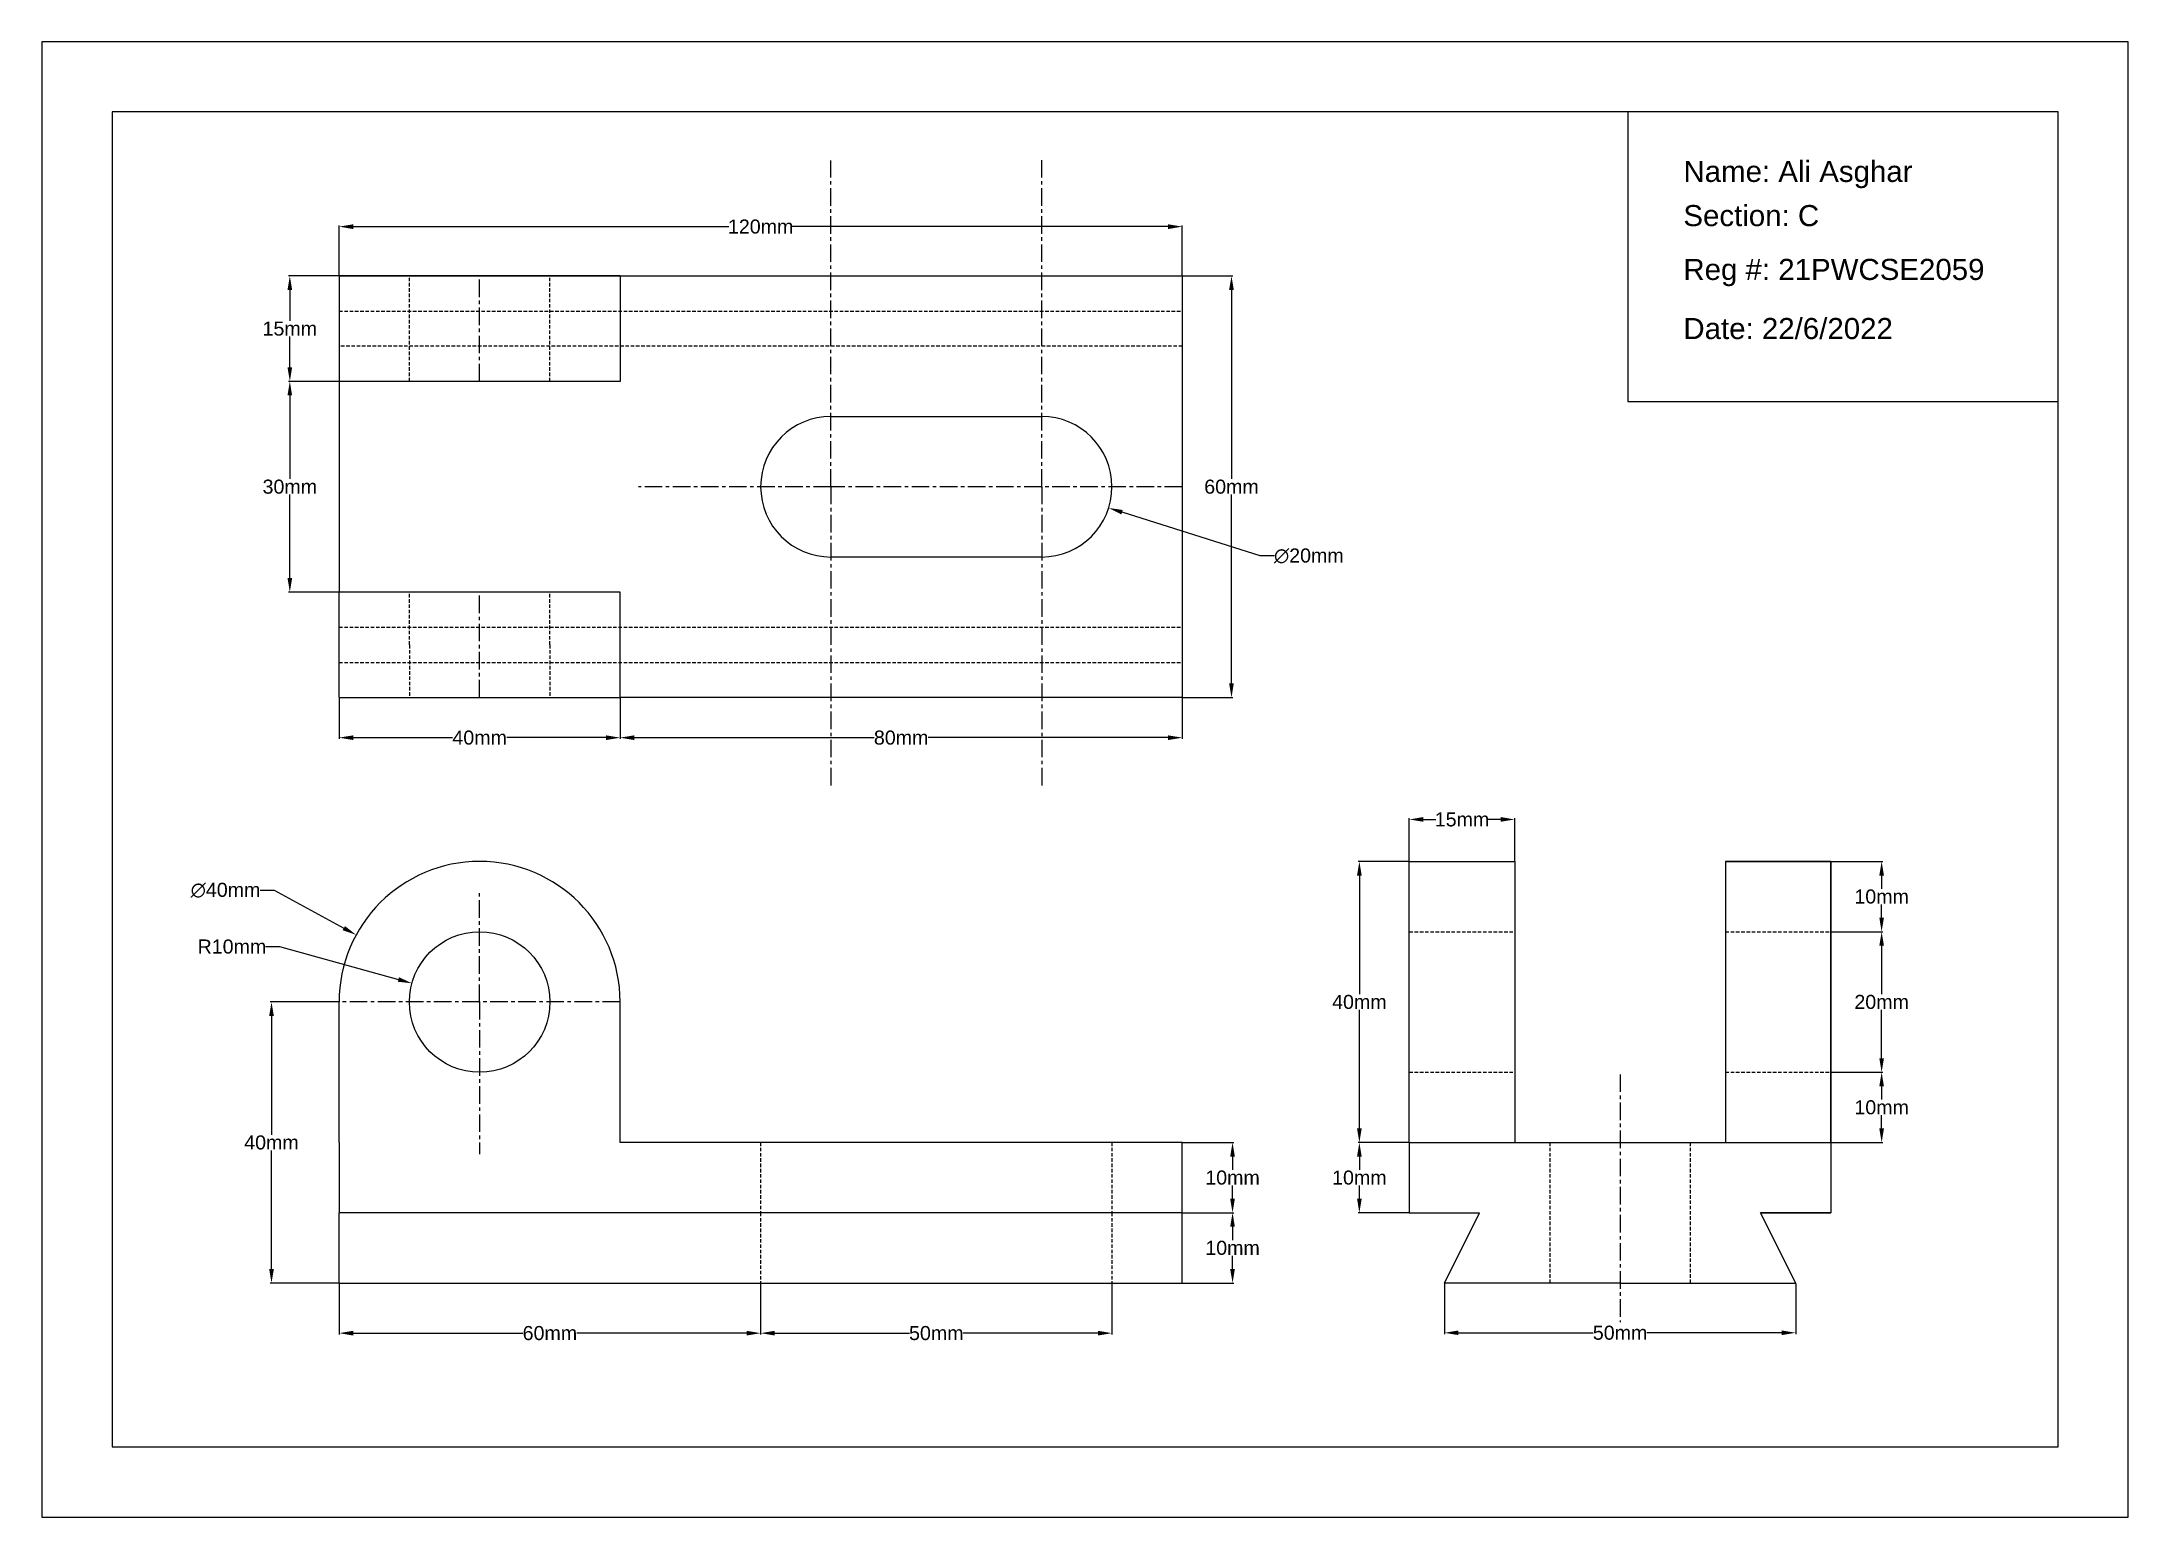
# Model space of a CAD drawing. Header units: inches. Extents: x -61 to 236, y -198 to 12.
import ezdxf

# ---------------------------------------------------------------- set-up
doc = ezdxf.new("R2010")
doc.units = ezdxf.units.IN
doc.header["$MEASUREMENT"] = 0
doc.linetypes.add('CENTERX2', pattern=[4, 2.5, -0.5, 0.5, -0.5])
doc.linetypes.add('HIDDENX2', pattern=[0.75, 0.5, -0.25])
doc.layers.get('Defpoints').update_dxf_attribs({"color": 50})
for name, color, linetype in [('Center Lines', 10, 'CENTERX2'), ('Fv Sv Tv', 110, 'Continuous'), ('Hidden Lines', 50, 'HIDDENX2')]:
    doc.layers.add(name, color=color, linetype=linetype)
doc.layers.add('Visible Line', color=7, linetype='Continuous', true_color=0xfabb85)
doc.styles.get("Standard").update_dxf_attribs({"font": 'arial.ttf'})
doc.dimstyles.new('MYSTYLE', dxfattribs={"dimtxt": 2, "dimasz": 2, "dimexe": 0.18, "dimexo": 0.0625, "dimgap": 0.09, "dimtad": 0, "dimtih": 1, "dimtoh": 1, "dimdec": 0, "dimzin": 0, "dimdsep": 46, "dimtxsty": 'Standard', "dimcen": 0.09, "dimadec": 0, "dimazin": 0, "dimtfac": 1, "dimtdec": 0, "dimtofl": 0, "dimtmove": 0, "dimatfit": 3, "dimfxl": 1, "dimtolj": 1, "dimtzin": 0, "dimarcsym": 0})

# ---------------------------------------------------------------- blocks, each defined once
blk = doc.blocks.new('*D1')
at = {"color": 0, "lineweight": -2, "transparency": 16777216}
for p, q in [((-18.53, -21.19), (-18.53, -14.05)), ((-16.53, -14.23), (36.96, -14.23)), ((99.47, -14.23), (45.97, -14.23)), ((101.47, -21.19), (101.47, -14.05))]:
    blk.add_line(p, q, dxfattribs=at)
at = {"color": 0, "transparency": 16777216}
for points in [[(-16.53, -13.9), (-16.53, -14.57), (-18.53, -14.23)], [(99.47, -13.9), (99.47, -14.57), (101.47, -14.23)]]:
    blk.add_solid(points, dxfattribs=at)
at = {"layer": 'Defpoints', "color": 0, "transparency": 16777216}
for p in [(101.47, -14.23), (-18.53, -21.25), (101.47, -21.25)]:
    blk.add_point(p, dxfattribs=at)
at = {"color": 0, "transparency": 16777216, "insert": (41.47, -14.23), "char_height": 2, "attachment_point": 5}
blk.add_mtext('\\A1;120mm', dxfattribs=at)
blk = doc.blocks.new('*D2')
at = {"color": 0, "lineweight": -2, "transparency": 16777216}
for p, q in [((-18.6, -21.25), (-25.73, -21.25)), ((-25.55, -23.25), (-25.55, -27.64)), ((-25.55, -34.25), (-25.55, -29.87)), ((-18.6, -36.25), (-25.73, -36.25))]:
    blk.add_line(p, q, dxfattribs=at)
at = {"color": 0, "transparency": 16777216}
for points in [[(-25.88, -23.25), (-25.22, -23.25), (-25.55, -21.25)], [(-25.88, -34.25), (-25.22, -34.25), (-25.55, -36.25)]]:
    blk.add_solid(points, dxfattribs=at)
at = {"layer": 'Defpoints', "color": 0, "transparency": 16777216}
for p in [(-18.53, -21.25), (-25.55, -36.25), (-18.53, -36.25)]:
    blk.add_point(p, dxfattribs=at)
at = {"color": 0, "transparency": 16777216, "insert": (-25.55, -28.75), "char_height": 2, "attachment_point": 5}
blk.add_mtext('\\A1;15mm', dxfattribs=at)
blk = doc.blocks.new('*D3')
at = {"color": 0, "lineweight": -2, "transparency": 16777216}
for p, q in [((-18.6, -36.25), (-25.73, -36.25)), ((-25.55, -38.25), (-25.55, -50.14)), ((-25.55, -64.25), (-25.55, -52.37)), ((-18.6, -66.25), (-25.73, -66.25))]:
    blk.add_line(p, q, dxfattribs=at)
at = {"color": 0, "transparency": 16777216}
for points in [[(-25.88, -38.25), (-25.22, -38.25), (-25.55, -36.25)], [(-25.88, -64.25), (-25.22, -64.25), (-25.55, -66.25)]]:
    blk.add_solid(points, dxfattribs=at)
at = {"layer": 'Defpoints', "color": 0, "transparency": 16777216}
for p in [(-25.55, -36.25), (-18.53, -36.25), (-18.53, -66.25)]:
    blk.add_point(p, dxfattribs=at)
at = {"color": 0, "transparency": 16777216, "insert": (-25.55, -51.25), "char_height": 2, "attachment_point": 5}
blk.add_mtext('\\A1;30mm', dxfattribs=at)
blk = doc.blocks.new('*D4')
at = {"color": 0, "lineweight": -2, "transparency": 16777216}
for p, q in [((101.53, -21.25), (108.67, -21.25)), ((108.49, -23.25), (108.49, -50.14)), ((108.49, -79.25), (108.49, -52.37)), ((101.53, -81.25), (108.67, -81.25))]:
    blk.add_line(p, q, dxfattribs=at)
at = {"color": 0, "transparency": 16777216}
for points in [[(108.15, -23.25), (108.82, -23.25), (108.49, -21.25)], [(108.15, -79.25), (108.82, -79.25), (108.49, -81.25)]]:
    blk.add_solid(points, dxfattribs=at)
at = {"layer": 'Defpoints', "color": 0, "transparency": 16777216}
for p in [(101.47, -21.25), (101.47, -81.25), (108.49, -81.25)]:
    blk.add_point(p, dxfattribs=at)
at = {"color": 0, "transparency": 16777216, "insert": (108.49, -51.25), "char_height": 2, "attachment_point": 5}
blk.add_mtext('\\A1;60mm', dxfattribs=at)
blk = doc.blocks.new('*D5')
at = {"color": 0, "lineweight": -2, "transparency": 16777216}
for p, q in [((-18.53, -81.32), (-18.53, -87.14)), ((21.47, -81.32), (21.47, -87.14)), ((-16.53, -86.96), (-2.4, -86.96)), ((19.47, -86.96), (5.33, -86.96))]:
    blk.add_line(p, q, dxfattribs=at)
at = {"color": 0, "transparency": 16777216}
for points in [[(-16.53, -86.63), (-16.53, -87.3), (-18.53, -86.96)], [(19.47, -86.63), (19.47, -87.3), (21.47, -86.96)]]:
    blk.add_solid(points, dxfattribs=at)
at = {"layer": 'Defpoints', "color": 0, "transparency": 16777216}
for p in [(-18.53, -81.25), (21.47, -81.25), (21.47, -86.96)]:
    blk.add_point(p, dxfattribs=at)
at = {"color": 0, "transparency": 16777216, "insert": (1.47, -86.96), "char_height": 2, "attachment_point": 5}
blk.add_mtext('\\A1;40mm', dxfattribs=at)
blk = doc.blocks.new('*D6')
at = {"color": 0, "lineweight": -2, "transparency": 16777216}
for p, q in [((21.47, -81.32), (21.47, -87.14)), ((101.47, -81.32), (101.47, -87.14)), ((23.47, -86.96), (57.64, -86.96)), ((99.47, -86.96), (65.29, -86.96))]:
    blk.add_line(p, q, dxfattribs=at)
at = {"color": 0, "transparency": 16777216}
for points in [[(23.47, -86.63), (23.47, -87.3), (21.47, -86.96)], [(99.47, -86.63), (99.47, -87.3), (101.47, -86.96)]]:
    blk.add_solid(points, dxfattribs=at)
at = {"layer": 'Defpoints', "color": 0, "transparency": 16777216}
for p in [(21.47, -81.25), (101.47, -81.25), (21.47, -86.96)]:
    blk.add_point(p, dxfattribs=at)
at = {"color": 0, "transparency": 16777216, "insert": (61.47, -86.96), "char_height": 2, "attachment_point": 5}
blk.add_mtext('\\A1;80mm', dxfattribs=at)
blk = doc.blocks.new('*D7')
at = {"color": 0, "lineweight": -2, "transparency": 16777216}
for p, q in [((-18.6, -124.58), (-28.34, -124.58)), ((-28.16, -126.58), (-28.16, -143.47)), ((-28.16, -162.58), (-28.16, -145.7)), ((-18.6, -164.58), (-28.34, -164.58))]:
    blk.add_line(p, q, dxfattribs=at)
at = {"color": 0, "transparency": 16777216}
for points in [[(-28.49, -126.58), (-27.82, -126.58), (-28.16, -124.58)], [(-28.49, -162.58), (-27.82, -162.58), (-28.16, -164.58)]]:
    blk.add_solid(points, dxfattribs=at)
at = {"layer": 'Defpoints', "color": 0, "transparency": 16777216}
for p in [(-28.16, -124.58), (-18.53, -124.58), (-18.53, -164.58)]:
    blk.add_point(p, dxfattribs=at)
at = {"color": 0, "transparency": 16777216, "insert": (-28.16, -144.58), "char_height": 2, "attachment_point": 5}
blk.add_mtext('\\A1;40mm', dxfattribs=at)
blk = doc.blocks.new('*D8')
at = {"color": 0, "lineweight": -2, "transparency": 16777216}
for p, q in [((101.53, -144.58), (108.82, -144.58)), ((108.64, -146.58), (108.64, -148.47)), ((108.64, -152.58), (108.64, -150.7)), ((101.53, -154.58), (108.82, -154.58))]:
    blk.add_line(p, q, dxfattribs=at)
at = {"color": 0, "transparency": 16777216}
for points in [[(108.3, -146.58), (108.97, -146.58), (108.64, -144.58)], [(108.3, -152.58), (108.97, -152.58), (108.64, -154.58)]]:
    blk.add_solid(points, dxfattribs=at)
at = {"layer": 'Defpoints', "color": 0, "transparency": 16777216}
for p in [(101.47, -144.58), (101.47, -154.58), (108.64, -154.58)]:
    blk.add_point(p, dxfattribs=at)
at = {"color": 0, "transparency": 16777216, "insert": (108.64, -149.58), "char_height": 2, "attachment_point": 5}
blk.add_mtext('\\A1;10mm', dxfattribs=at)
blk = doc.blocks.new('*D9')
at = {"color": 0, "lineweight": -2, "transparency": 16777216}
for p, q in [((101.53, -154.58), (108.82, -154.58)), ((108.64, -156.58), (108.64, -158.47)), ((108.64, -162.58), (108.64, -160.7)), ((101.53, -164.58), (108.82, -164.58))]:
    blk.add_line(p, q, dxfattribs=at)
at = {"color": 0, "transparency": 16777216}
for points in [[(108.3, -156.58), (108.97, -156.58), (108.64, -154.58)], [(108.3, -162.58), (108.97, -162.58), (108.64, -164.58)]]:
    blk.add_solid(points, dxfattribs=at)
at = {"layer": 'Defpoints', "color": 0, "transparency": 16777216}
for p in [(101.47, -154.58), (108.64, -154.58), (101.47, -164.58)]:
    blk.add_point(p, dxfattribs=at)
at = {"color": 0, "transparency": 16777216, "insert": (108.64, -159.58), "char_height": 2, "attachment_point": 5}
blk.add_mtext('\\A1;10mm', dxfattribs=at)
blk = doc.blocks.new('*D10')
at = {"color": 0, "lineweight": -2, "transparency": 16777216}
for p, q in [((133.73, -104.58), (126.51, -104.58)), ((126.69, -106.58), (126.69, -123.47)), ((126.69, -142.58), (126.69, -125.7)), ((133.73, -144.58), (126.51, -144.58))]:
    blk.add_line(p, q, dxfattribs=at)
at = {"color": 0, "transparency": 16777216}
for points in [[(126.36, -106.58), (127.02, -106.58), (126.69, -104.58)], [(126.36, -142.58), (127.02, -142.58), (126.69, -144.58)]]:
    blk.add_solid(points, dxfattribs=at)
at = {"layer": 'Defpoints', "color": 0, "transparency": 16777216}
for p in [(133.8, -104.58), (126.69, -144.58), (133.8, -144.58)]:
    blk.add_point(p, dxfattribs=at)
at = {"color": 0, "transparency": 16777216, "insert": (126.69, -124.58), "char_height": 2, "attachment_point": 5}
blk.add_mtext('\\A1;40mm', dxfattribs=at)
blk = doc.blocks.new('*D11')
at = {"color": 0, "lineweight": -2, "transparency": 16777216}
for p, q in [((133.73, -144.58), (126.51, -144.58)), ((126.69, -146.58), (126.69, -148.47)), ((126.69, -152.58), (126.69, -150.7)), ((133.73, -154.58), (126.51, -154.58))]:
    blk.add_line(p, q, dxfattribs=at)
at = {"color": 0, "transparency": 16777216}
for points in [[(126.36, -146.58), (127.02, -146.58), (126.69, -144.58)], [(126.36, -152.58), (127.02, -152.58), (126.69, -154.58)]]:
    blk.add_solid(points, dxfattribs=at)
at = {"layer": 'Defpoints', "color": 0, "transparency": 16777216}
for p in [(126.69, -144.58), (133.8, -144.58), (133.8, -154.58)]:
    blk.add_point(p, dxfattribs=at)
at = {"color": 0, "transparency": 16777216, "insert": (126.69, -149.58), "char_height": 2, "attachment_point": 5}
blk.add_mtext('\\A1;10mm', dxfattribs=at)
blk = doc.blocks.new('*D12')
at = {"color": 0, "lineweight": -2, "transparency": 16777216}
for p, q in [((138.8, -164.65), (138.8, -171.84)), ((188.8, -164.65), (188.8, -171.84)), ((140.8, -171.66), (159.97, -171.66)), ((186.8, -171.66), (167.62, -171.66))]:
    blk.add_line(p, q, dxfattribs=at)
at = {"color": 0, "transparency": 16777216}
for points in [[(140.8, -171.33), (140.8, -171.99), (138.8, -171.66)], [(186.8, -171.33), (186.8, -171.99), (188.8, -171.66)]]:
    blk.add_solid(points, dxfattribs=at)
at = {"layer": 'Defpoints', "color": 0, "transparency": 16777216}
for p in [(138.8, -164.58), (188.8, -164.58), (188.8, -171.66)]:
    blk.add_point(p, dxfattribs=at)
at = {"color": 0, "transparency": 16777216, "insert": (163.8, -171.66), "char_height": 2, "attachment_point": 5}
blk.add_mtext('\\A1;50mm', dxfattribs=at)
blk = doc.blocks.new('*D13')
at = {"color": 0, "lineweight": -2, "transparency": 16777216}
for p, q in [((193.86, -104.58), (201.21, -104.58)), ((201.03, -106.58), (201.03, -108.47)), ((201.03, -112.58), (201.03, -110.7)), ((193.86, -114.58), (201.21, -114.58))]:
    blk.add_line(p, q, dxfattribs=at)
at = {"color": 0, "transparency": 16777216}
for points in [[(200.7, -106.58), (201.36, -106.58), (201.03, -104.58)], [(200.7, -112.58), (201.36, -112.58), (201.03, -114.58)]]:
    blk.add_solid(points, dxfattribs=at)
at = {"layer": 'Defpoints', "color": 0, "transparency": 16777216}
for p in [(193.8, -104.58), (193.8, -114.58), (201.03, -114.58)]:
    blk.add_point(p, dxfattribs=at)
at = {"color": 0, "transparency": 16777216, "insert": (201.03, -109.58), "char_height": 2, "attachment_point": 5}
blk.add_mtext('\\A1;10mm', dxfattribs=at)
blk = doc.blocks.new('*D14')
at = {"color": 0, "lineweight": -2, "transparency": 16777216}
for p, q in [((193.86, -114.58), (201.21, -114.58)), ((201.03, -116.58), (201.03, -123.47)), ((201.03, -132.58), (201.03, -125.7)), ((193.86, -134.58), (201.21, -134.58))]:
    blk.add_line(p, q, dxfattribs=at)
at = {"color": 0, "transparency": 16777216}
for points in [[(200.7, -116.58), (201.36, -116.58), (201.03, -114.58)], [(200.7, -132.58), (201.36, -132.58), (201.03, -134.58)]]:
    blk.add_solid(points, dxfattribs=at)
at = {"layer": 'Defpoints', "color": 0, "transparency": 16777216}
for p in [(193.8, -114.58), (201.03, -114.58), (193.8, -134.58)]:
    blk.add_point(p, dxfattribs=at)
at = {"color": 0, "transparency": 16777216, "insert": (201.03, -124.58), "char_height": 2, "attachment_point": 5}
blk.add_mtext('\\A1;20mm', dxfattribs=at)
blk = doc.blocks.new('*D15')
at = {"color": 0, "lineweight": -2, "transparency": 16777216}
for p, q in [((193.86, -134.58), (201.21, -134.58)), ((201.03, -136.58), (201.03, -138.47)), ((201.03, -142.58), (201.03, -140.7)), ((193.86, -144.58), (201.21, -144.58))]:
    blk.add_line(p, q, dxfattribs=at)
at = {"color": 0, "transparency": 16777216}
for points in [[(200.7, -136.58), (201.36, -136.58), (201.03, -134.58)], [(200.7, -142.58), (201.36, -142.58), (201.03, -144.58)]]:
    blk.add_solid(points, dxfattribs=at)
at = {"layer": 'Defpoints', "color": 0, "transparency": 16777216}
for p in [(193.8, -134.58), (201.03, -134.58), (193.8, -144.58)]:
    blk.add_point(p, dxfattribs=at)
at = {"color": 0, "transparency": 16777216, "insert": (201.03, -139.58), "char_height": 2, "attachment_point": 5}
blk.add_mtext('\\A1;10mm', dxfattribs=at)
blk = doc.blocks.new('*D16')
at = {"color": 0, "lineweight": -2, "transparency": 16777216}
for p, q in [((133.8, -104.52), (133.8, -98.42)), ((135.8, -98.6), (137.57, -98.6)), ((146.8, -98.6), (145.03, -98.6)), ((148.8, -104.52), (148.8, -98.42))]:
    blk.add_line(p, q, dxfattribs=at)
at = {"color": 0, "transparency": 16777216}
for points in [[(135.8, -98.26), (135.8, -98.93), (133.8, -98.6)], [(146.8, -98.26), (146.8, -98.93), (148.8, -98.6)]]:
    blk.add_solid(points, dxfattribs=at)
at = {"layer": 'Defpoints', "color": 0, "transparency": 16777216}
for p in [(148.8, -98.6), (133.8, -104.58), (148.8, -104.58)]:
    blk.add_point(p, dxfattribs=at)
at = {"color": 0, "transparency": 16777216, "insert": (141.3, -98.6), "char_height": 2, "attachment_point": 5}
blk.add_mtext('\\A1;15mm', dxfattribs=at)
blk = doc.blocks.new('*D17')
at = {"color": 0, "lineweight": -2, "transparency": 16777216}
for p, q in [((-18.53, -164.65), (-18.53, -171.89)), ((41.47, -164.65), (41.47, -171.89)), ((-16.53, -171.71), (7.64, -171.71)), ((39.47, -171.71), (15.3, -171.71))]:
    blk.add_line(p, q, dxfattribs=at)
at = {"color": 0, "transparency": 16777216}
for points in [[(-16.53, -171.38), (-16.53, -172.05), (-18.53, -171.71)], [(39.47, -171.38), (39.47, -172.05), (41.47, -171.71)]]:
    blk.add_solid(points, dxfattribs=at)
at = {"layer": 'Defpoints', "color": 0, "transparency": 16777216}
for p in [(-18.53, -164.58), (41.47, -164.58), (41.47, -171.71)]:
    blk.add_point(p, dxfattribs=at)
at = {"color": 0, "transparency": 16777216, "insert": (11.47, -171.71), "char_height": 2, "attachment_point": 5}
blk.add_mtext('\\A1;60mm', dxfattribs=at)
blk = doc.blocks.new('*D18')
at = {"color": 0, "lineweight": -2, "transparency": 16777216}
for p, q in [((41.47, -164.65), (41.47, -171.89)), ((91.47, -164.65), (91.47, -171.89)), ((43.47, -171.71), (62.64, -171.71)), ((89.47, -171.71), (70.29, -171.71))]:
    blk.add_line(p, q, dxfattribs=at)
at = {"color": 0, "transparency": 16777216}
for points in [[(43.47, -171.38), (43.47, -172.05), (41.47, -171.71)], [(89.47, -171.38), (89.47, -172.05), (91.47, -171.71)]]:
    blk.add_solid(points, dxfattribs=at)
at = {"layer": 'Defpoints', "color": 0, "transparency": 16777216}
for p in [(41.47, -164.58), (91.47, -164.58), (41.47, -171.71)]:
    blk.add_point(p, dxfattribs=at)
at = {"color": 0, "transparency": 16777216, "insert": (66.47, -171.71), "char_height": 2, "attachment_point": 5}
blk.add_mtext('\\A1;50mm', dxfattribs=at)
blk = doc.blocks.new('*D19')
at = {"color": 0, "lineweight": -2, "transparency": 16777216}
for p, q in [((-29.01, -116.7), (-27.01, -116.7)), ((-27.01, -116.7), (-10.1, -121.38)), ((1.38, -124.58), (1.56, -124.58)), ((1.47, -124.67), (1.47, -124.49))]:
    blk.add_line(p, q, dxfattribs=at)
at = {"color": 0, "transparency": 16777216}
blk.add_solid([(-10.01, -121.06), (-10.19, -121.7), (-8.17, -121.92)], dxfattribs=at)
at = {"layer": 'Defpoints', "color": 0, "transparency": 16777216}
for p in [(-8.17, -121.92), (1.47, -124.58)]:
    blk.add_point(p, dxfattribs=at)
at = {"color": 0, "transparency": 16777216, "insert": (-33.79, -116.7), "char_height": 2, "attachment_point": 5}
blk.add_mtext('\\A1;R10mm', dxfattribs=at)
blk = doc.blocks.new('*D20')
at = {"color": 0, "lineweight": -2, "transparency": 16777216}
for p, q in [((-29.79, -108.68), (-27.79, -108.68)), ((-27.79, -108.68), (-17.86, -114.08)), ((1.38, -124.58), (1.56, -124.58)), ((1.47, -124.67), (1.47, -124.49))]:
    blk.add_line(p, q, dxfattribs=at)
at = {"color": 0, "transparency": 16777216}
blk.add_solid([(-17.7, -113.78), (-18.02, -114.37), (-16.1, -115.03)], dxfattribs=at)
at = {"layer": 'Defpoints', "color": 0, "transparency": 16777216}
for p in [(-16.1, -115.03), (19.04, -134.14)]:
    blk.add_point(p, dxfattribs=at)
at = {"color": 0, "transparency": 16777216, "insert": (-34.7, -108.68), "char_height": 2, "attachment_point": 5}
blk.add_mtext('\\A1;∅40mm', dxfattribs=at)
blk = doc.blocks.new('*D21')
at = {"color": 0, "lineweight": -2, "transparency": 16777216}
for p, q in [((81.38, -51.25), (81.56, -51.25)), ((81.47, -51.34), (81.47, -51.16)), ((112.59, -61.1), (92.91, -54.88)), ((114.59, -61.1), (112.59, -61.1))]:
    blk.add_line(p, q, dxfattribs=at)
at = {"color": 0, "transparency": 16777216}
blk.add_solid([(93.01, -54.56), (92.81, -55.19), (91, -54.27)], dxfattribs=at)
at = {"layer": 'Defpoints', "color": 0, "transparency": 16777216}
for p in [(71.93, -48.24), (91, -54.27)]:
    blk.add_point(p, dxfattribs=at)
at = {"color": 0, "transparency": 16777216, "insert": (119.5, -61.1), "char_height": 2, "attachment_point": 5}
blk.add_mtext('\\A1;∅20mm', dxfattribs=at)

msp = doc.modelspace()

# ---------------------------------------------------------------- linework, layer by layer
for points in [[(236.14, -197.91), (236.14, 12.09), (-60.86, 12.09), (-60.86, -197.91)], [(226.14, -187.91), (226.14, 2.09), (-50.86, 2.09), (-50.86, -187.91)]]:
    msp.add_lwpolyline(points, close=True)
at = {"layer": 'Center Lines'}
for p, q in [((51.47, -51.25), (51.47, -4.84)), ((81.47, -51.25), (81.47, -4.44)), ((1.47, -36.25), (1.47, -21.25)), ((51.47, -51.25), (24.1, -51.25)), ((81.47, -51.25), (51.47, -51.25)), ((51.47, -51.25), (51.47, -94.12)), ((101.47, -51.25), (81.47, -51.25)), ((81.47, -51.25), (81.47, -94.12)), ((1.47, -81.25), (1.47, -66.25)), ((1.47, -124.58), (1.47, -108.96)), ((21.47, -124.58), (-18.53, -124.58)), ((1.47, -124.58), (1.47, -146.26)), ((163.8, -134.89), (163.8, -170.13))]:
    msp.add_line(p, q, dxfattribs=at)
at = {"layer": 'Fv Sv Tv'}
for p, q in [((101.47, -164.58), (101.47, -144.58)), ((-18.53, -164.58), (101.47, -164.58))]:
    msp.add_line(p, q, dxfattribs=at)
msp.add_lwpolyline([(226.14, 2.09), (164.9, 2.09), (164.9, -39.14), (226.14, -39.14)], close=True, dxfattribs=at)
for points in [[(21.47, -21.25), (-18.53, -21.25)], [(-18.53, -81.25), (21.47, -81.25)], [(178.8, -104.58), (193.8, -104.58), (193.8, -144.58)]]:
    msp.add_lwpolyline(points, dxfattribs=at)
at = {"layer": 'Hidden Lines'}
for p, q in [((-8.53, -36.25), (-8.53, -21.25)), ((11.47, -36.25), (11.47, -21.25)), ((-18.53, -26.25), (101.47, -26.25)), ((101.47, -31.25), (-18.53, -31.25)), ((-8.53, -73.75), (-8.53, -66.25)), ((11.47, -73.75), (11.47, -66.25)), ((-18.53, -71.25), (101.47, -71.25)), ((-8.53, -73.75), (-8.53, -81.25)), ((11.47, -73.75), (11.47, -81.25)), ((-18.53, -76.25), (101.47, -76.25)), ((133.8, -114.58), (148.8, -114.58)), ((178.8, -114.58), (193.8, -114.58)), ((133.8, -134.58), (148.8, -134.58)), ((178.8, -134.58), (193.8, -134.58)), ((41.47, -144.58), (41.47, -154.58)), ((91.47, -144.58), (91.47, -154.58)), ((153.8, -144.58), (153.8, -164.58)), ((173.8, -144.58), (173.8, -164.58)), ((41.47, -154.58), (41.47, -164.58)), ((91.47, -154.58), (91.47, -164.58))]:
    msp.add_line(p, q, dxfattribs=at)
at = {"layer": 'Visible Line'}
for p, q in [((-18.53, -21.25), (21.47, -21.25)), ((-18.53, -21.25), (-18.53, -36.25)), ((21.47, -21.25), (21.47, -36.25)), ((21.47, -21.25), (101.47, -21.25)), ((101.47, -21.25), (101.47, -81.25)), ((21.47, -36.25), (-18.53, -36.25)), ((-18.53, -36.25), (-18.53, -66.25)), ((51.47, -41.25), (81.47, -41.25)), ((81.47, -61.25), (51.47, -61.25)), ((21.47, -66.25), (-18.53, -66.25)), ((-18.53, -81.25), (-18.53, -66.25)), ((21.47, -81.25), (21.47, -66.25)), ((-18.53, -81.25), (21.47, -81.25)), ((101.47, -81.25), (21.47, -81.25)), ((133.8, -144.58), (133.8, -104.58)), ((133.8, -104.58), (148.8, -104.58)), ((148.8, -104.58), (148.8, -144.58)), ((193.8, -104.58), (178.8, -104.58)), ((178.8, -104.58), (178.8, -144.58)), ((193.8, -144.58), (193.8, -104.58)), ((-18.53, -144.58), (-18.53, -124.58)), ((21.47, -144.58), (21.47, -124.58)), ((-18.53, -144.58), (-18.53, -154.58)), ((101.47, -144.58), (21.47, -144.58)), ((101.47, -154.58), (101.47, -144.58)), ((133.8, -144.58), (193.8, -144.58)), ((133.8, -144.58), (133.8, -154.58)), ((193.8, -144.58), (193.8, -154.58)), ((101.47, -154.58), (-18.53, -154.58)), ((-18.53, -164.58), (-18.53, -154.58)), ((101.47, -164.58), (101.47, -154.58)), ((133.8, -154.58), (143.8, -154.58)), ((133.8, -154.58), (143.8, -154.58)), ((138.8, -164.58), (143.8, -154.58)), ((193.8, -154.58), (183.8, -154.58)), ((188.8, -164.58), (183.8, -154.58)), ((183.8, -154.58), (193.8, -154.58)), ((-18.53, -164.58), (101.47, -164.58)), ((163.8, -164.58), (138.8, -164.58)), ((163.8, -164.58), (188.8, -164.58))]:
    msp.add_line(p, q, dxfattribs=at)
msp.add_circle((1.47, -124.58), 10, dxfattribs=at)
for centre, radius, start, end in [((51.47, -51.25), 10, 90, 270), ((81.47, -51.25), 10, 270, 90), ((1.47, -124.58), 20, 0, 180)]:
    msp.add_arc(centre, radius, start, end, dxfattribs=at)

# ---------------------------------------------------------------- texts
at = {"layer": 'Fv Sv Tv', "char_height": 3, "attachment_point": 1}
for s, insert, width in [('Name: Ali Asghar', (172.82, -4.87), 77.3571), ('Section: C', (172.81, -11.16), 42.9541), ('Reg #: 21PWCSE2059', (172.81, -18.82), 42.9541), ('Date: 22/6/2022', (172.81, -27.23), 42.9541)]:
    msp.add_mtext(s, dxfattribs=dict(at, insert=insert, width=width))

# ---------------------------------------------------------------- dimensions: what is measured, and where the dimension line sits
for base, p1, p2, picture, middle in [((101.47, -14.23), (-18.53, -21.25), (101.47, -21.25), '*D1', (41.47, -14.23)), ((21.47, -86.96), (-18.53, -81.25), (21.47, -81.25), '*D5', (1.47, -86.96)), ((21.47, -86.96), (101.47, -81.25), (21.47, -81.25), '*D6', (61.47, -86.96)), ((148.8, -98.6), (133.8, -104.58), (148.8, -104.58), '*D16', (141.3, -98.6)), ((41.47, -171.71), (-18.53, -164.58), (41.47, -164.58), '*D17', (11.47, -171.71)), ((41.47, -171.71), (91.47, -164.58), (41.47, -164.58), '*D18', (66.47, -171.71)), ((188.8, -171.66), (138.8, -164.58), (188.8, -164.58), '*D12', (163.8, -171.66))]:
    dim = msp.add_linear_dim(base=base, p1=p1, p2=p2, dimstyle='MYSTYLE', override={"dimpost": 'mm'})
    dim.commit()
    dim.dimension.update_dxf_attribs({"geometry": picture, "text_midpoint": middle})
for base, p1, p2, picture, middle in [((-25.55, -36.25), (-18.53, -21.25), (-18.53, -36.25), '*D2', (-25.55, -28.75)), ((108.49, -81.25), (101.47, -21.25), (101.47, -81.25), '*D4', (108.49, -51.25)), ((-25.55, -36.25), (-18.53, -66.25), (-18.53, -36.25), '*D3', (-25.55, -51.25)), ((126.69, -144.58), (133.8, -104.58), (133.8, -144.58), '*D10', (126.69, -124.58)), ((201.03, -114.58), (193.8, -104.58), (193.8, -114.58), '*D13', (201.03, -109.58)), ((201.03, -114.58), (193.8, -134.58), (193.8, -114.58), '*D14', (201.03, -124.58)), ((-28.16, -124.58), (-18.53, -164.58), (-18.53, -124.58), '*D7', (-28.16, -144.58)), ((201.03, -134.58), (193.8, -144.58), (193.8, -134.58), '*D15', (201.03, -139.58)), ((108.64, -154.58), (101.47, -144.58), (101.47, -154.58), '*D8', (108.64, -149.58)), ((126.69, -144.58), (133.8, -154.58), (133.8, -144.58), '*D11', (126.69, -149.58)), ((108.64, -154.58), (101.47, -164.58), (101.47, -154.58), '*D9', (108.64, -159.58))]:
    dim = msp.add_linear_dim(base=base, p1=p1, p2=p2, angle=90, dimstyle='MYSTYLE', override={"dimpost": 'mm'})
    dim.commit()
    dim.dimension.update_dxf_attribs({"geometry": picture, "text_midpoint": middle})
for p1, p2, picture, middle in [((71.93, -48.24), (91, -54.27), '*D21', (119.5, -61.1)), ((19.04, -134.14), (-16.1, -115.03), '*D20', (-34.7, -108.68))]:
    dim = msp.add_diameter_dim_2p(p1=p1, p2=p2, dimstyle='MYSTYLE', override={"dimpost": 'mm'})
    dim.commit()
    dim.dimension.update_dxf_attribs({"geometry": picture, "text_midpoint": middle, "dimtype": 163})
dim = msp.add_radius_dim(center=(1.47, -124.58), mpoint=(-8.17, -121.92), dimstyle='MYSTYLE', override={"dimpost": 'mm'})
dim.commit()
dim.dimension.update_dxf_attribs({"geometry": '*D19', "text_midpoint": (-33.79, -116.7), "dimtype": 164})

doc.saveas('drawing.dxf')
